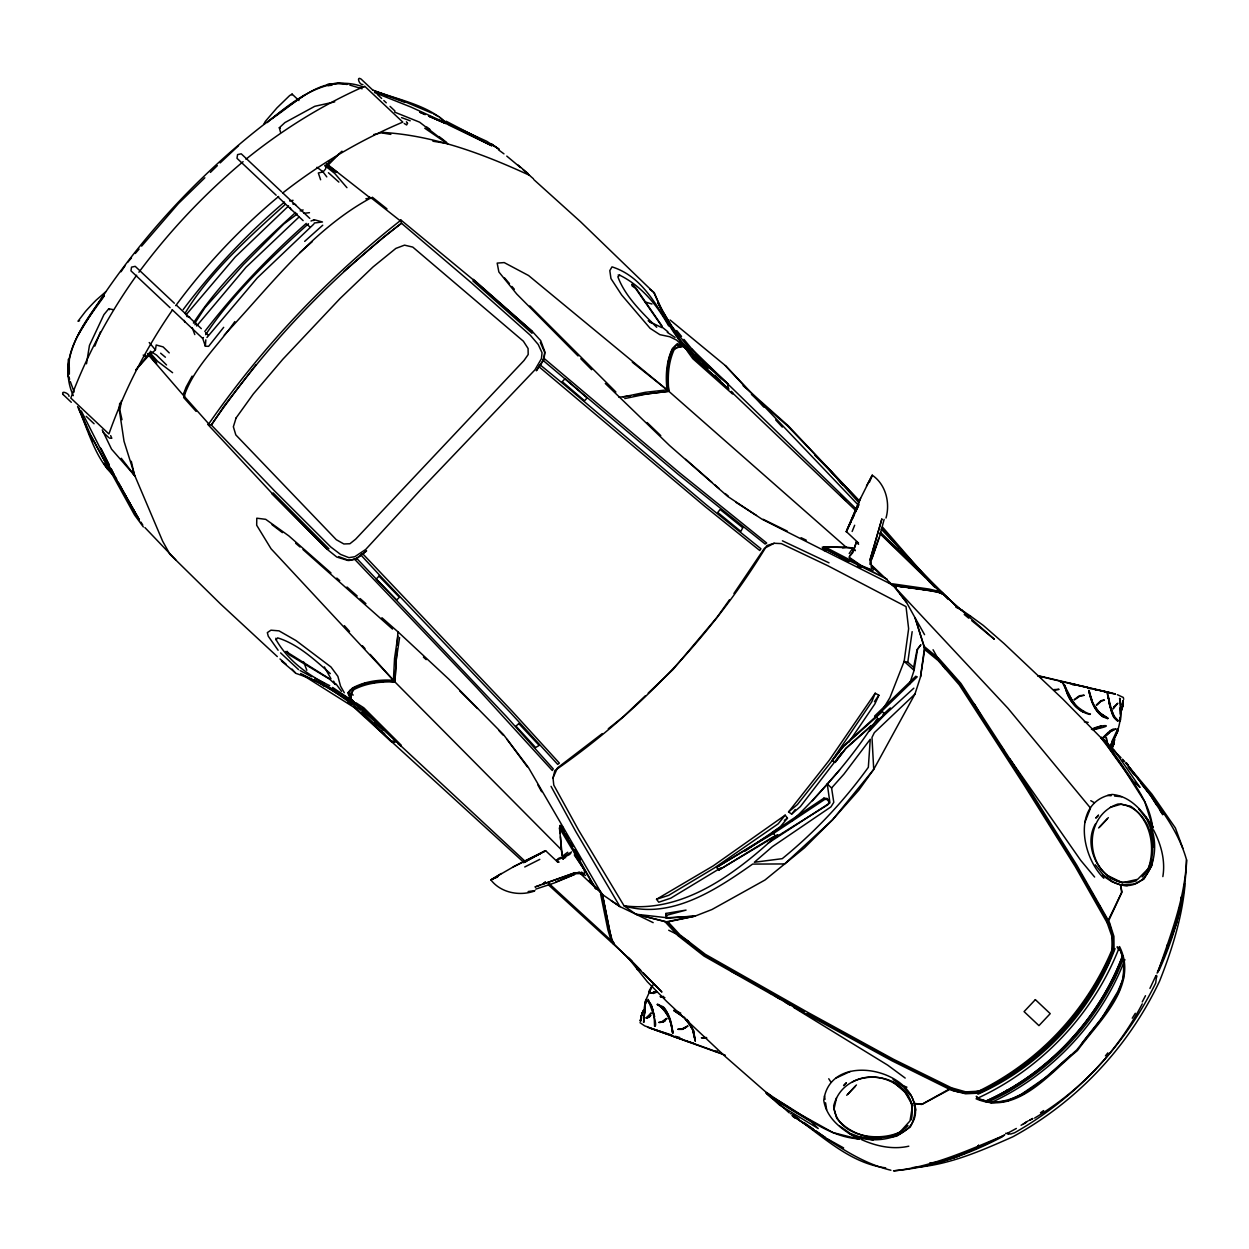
<?xml version="1.0" encoding="UTF-8"?>
<svg xmlns="http://www.w3.org/2000/svg" width="1249" height="1249" viewBox="0 0 1249 1249"><rect width="100%" height="100%" fill="white"/><g stroke="black" fill="none" stroke-linecap="round" stroke-linejoin="round"><path stroke-width="1.5" d="M910.459 1094.436C932.847 1133.717 875.424 1150.391 848.305 1132.734L859.265 1136.746L859.093 1139.213C843.372 1130.813 826.776 1119.416 823.762 1100.447C830.835 1043.774 938.233 1074.952 910.256 1127.098L896.688 1136.2L891.364 1136.918M351.188 699.955L351.297 693.273L353.935 689.589C366.519 682.969 380.929 681.501 394.934 681.938L561.254 849.617L562.3 855.83L559.458 828.04L560.504 826.416L563.299 827.494L601.394 893.254L578.958 872.239M1123.788 962.105L1123.366 978.467L1117.808 991.565L1100.822 1019.809L1076.732 1049.925L1048.145 1075.826L1020.776 1094.655L1007.365 1101.056L991.003 1102.773L977.015 1098.043L976.296 1096.279L980.012 1099.666L977.015 1098.043M1127.613 764.622L1126.208 762.827C1148.128 793.74 1176.168 822.591 1186.55 859.905C1185.691 898.234 1174.638 935.844 1158.963 970.614M69.304 367.3L69.335 374.2M104.323 295.857C88.289 318.776 66.587 343.99 68.102 373.623M660.518 996.764L663.578 996.421M855.346 550.528L852.458 547.921L846.182 547.249L668.824 391.296C666.779 375.918 665.155 355.2 677.333 343.631L682.984 346.223M68.305 359.384L68.071 375.918L69.46 379.743M68.773 371.125L69.366 359.899M205.82 339.837L205.367 346.238L208.63 346.332L223.68 327.332M652.056 986.304L645.624 1000.496L644.703 1013.095L645.015 1007.147M667.372 383.615L668.652 360.914L672.836 349.033L683.281 345.911L691.712 353.967M354.919 687.45L364.786 683.375L387.19 680.939L394.934 681.938L396.885 649.152M397.12 645.296L397.916 631.791L381.913 617.724M330.985 572.963L288.8 535.868L265.709 519.334L256.779 518.194L256.685 525.236L271.049 548.764L394.934 681.938L396.245 660.081L399.586 637.536M643.891 1022.385L644.281 1008.037L645.233 1001.573L646.342 1000.668M870.147 559.833L881.919 518.819L869.96 559.786M1102.477 875.143C1144.927 909.725 1168.518 849.976 1145.833 817.018L1150.501 827.712L1152.936 827.4C1143.616 812.193 1131.266 796.3 1112.141 794.426C1071.501 801.889 1081.353 856.549 1103.835 878.234M1119.947 717.785L1119.9 720.845M1152.562 859.734L1152.156 865.089L1143.881 879.187L1134.279 884.058L1120.65 884.901L1111.298 881.31M1153.514 847.244L1153.779 843.668L1150.751 828.196L1152.733 828.633C1149.455 795.41 1122.679 771.179 1106.349 743.639L1100.791 737.8L1120.977 757.659M1162.85 876.595C1165.567 860.42 1160.977 844.121 1153.498 829.836M869.96 564.392L870.319 559.646M643.485 1022.26L644.703 1013.111M562.956 831.178L563.299 827.494L528.249 767.229L503.456 734.584L449.078 679.409L397.916 631.791M1112.313 745.809L1113.171 746.075L1114.576 739.611L1113.702 739.392M1102.196 739.236L1110.845 731.492L1115.622 728.87M119.717 403.255L119.139 408.829L124.026 441.272L134.923 475.931L162.651 541.207L169.895 554.213L220.37 603.813L277.309 656.584M646.03 1000.636L645.639 1003.603M184.821 390.921L184.134 396.183L208.911 424.051L208.13 424.754L271.782 493.058L327.176 549.31L336.777 557.038L348.018 560.504L355.762 558.865L366.613 550.887L356.184 559.037L349.127 560.473L338.541 556.57M1122.242 708.526L1123.226 701.142M611.104 900.623L619.972 906.618L635.882 914.221L666.872 922.121L694.99 916.141L711.946 909.522L764.981 880.014L804.45 847.852L832.537 819.812L858.844 790.117L873.722 769.4L914.924 694.132L920.544 676.802L924.463 648.028L915.111 617.912L906.571 602.486L900.076 593.993M544.096 358.12L544.861 352.764L540.333 342.429M1122.18 708.511L1123.226 701.142M909.444 684.421L914.096 670.385L913.644 667.341L907.789 662.173L912.16 631.666M397.838 635.991L394.543 658.488L393.419 680.268L394.934 681.938M920.544 676.802L924.838 648.387L915.111 617.912L924.557 634.664M147.897 353.826L152.581 352.53L155.438 349.876L156.203 345.005L163.119 346.894L169.24 352.889M86.493 363.787L89.46 345.395L103.917 314.654L108.757 308.753L113.44 309.705M852.38 1081.946C874.597 1069.659 904.323 1081.493 912.551 1105.459L910.006 1120.915L899.873 1132.172C876.876 1142.601 836.237 1136.09 833.676 1105.849C845.526 1060.011 921.247 1072.485 911.333 1119.775M121.481 400.617L119.857 410.218L121.98 419.68M644.687 1008.177L645.639 1001.714L646.748 1000.824M885.994 518.023C890.35 502.723 885.76 484.362 872.224 475.182L860.42 498.679L846.213 531.824L860.545 498.32M1113.171 746.075L1114.576 739.611M913.644 667.341L917.031 649.714L920.872 644.765L917.515 649.339L914.096 670.385L904.151 661.361L908.632 628.715L906.025 606.608L827.744 565.688L781.328 543.612L774.161 543.268L766.87 545.563C712.836 634.351 640.3 711.321 554.868 770.539L553.01 777.94L553.775 785.09L578.568 830.117L624.063 905.822L635.882 914.221L653.165 922.652M651.041 993.361L655.944 991.363M326.645 164.15L325.614 168.896L323.132 171.909L318.323 172.971L320.618 179.762M1180.477 904.401L1176.246 923.245L1167.643 947.382L1176.308 923.308L1180.477 904.526M1180.352 904.417L1176.246 923.245L1167.643 947.273L1166.909 945.259M836.502 1097.918L834.067 1108.831L836.674 1118.183C852.848 1138.682 888.96 1146.082 907.945 1125.505M291.907 94.893L292.094 94.097L289.643 95.564L276.903 107.945L265.319 121.387L263.992 123.916L264.772 123.682M361.882 709.651L350.485 699.05L352.983 688.449L364.599 683.562L387.19 680.939M1111.875 741.484L1117.59 729.338L1117.886 731.274L1109.658 746.715C1119.572 732.648 1122.742 714.693 1119.541 698.394M370.906 198.482L326.613 163.744M1186.55 859.905C1184.973 899.015 1170.282 935.751 1157.792 972.362M205.648 334.685C233.313 293.078 271.33 257.278 308.441 223.743M884.12 519.412L879.124 538.194L871.88 558.74L871.661 557.226M193.423 323.085C220.605 281.353 258.871 246.053 295.67 212.424M195 324.802L195.89 321.602L205.086 307.535L243.321 264.694L283.82 223.977L297.309 213.969M1123.007 704.452L1121.368 710.853L1123.007 704.452L1122.117 704.311M871.552 477.399L872.224 475.182M853.52 550.95L856.33 542.175L858.438 542.972L846.338 531.574M979.513 1146.91L978.545 1145.395L979.575 1146.957L978.545 1145.395L979.575 1146.957L999.871 1137.417M1123.476 761.312L1123.444 760.469M94.83 346.114L100.451 331.875M878.687 538.272L871.099 560.848L871.443 568.685M1113.811 741.968L1112.032 747.245L1113.874 741.953M1112.469 747.37L1114.233 742.078M1095.373 824.075C1080.369 850.038 1106.208 891.552 1136.637 880.686M1112.484 747.386L1114.311 742.093M1167.643 947.273L1176.589 922.746L1181.148 902.762L1180.898 897.297M542.94 360.243L543.737 358.135L679.503 472.747L766.667 543.003L765.106 544.018L678.082 474.261L543.315 360.602L543.737 358.135M1117.496 720.938L1113.593 717.191M1124.896 959.607C1101.259 1021.776 1051.517 1074.811 991.128 1102.586M1115.06 948.647C1091.142 1012.424 1040.136 1066.552 977.889 1094.218M1084.803 822.56L1090.502 808.056L1007.959 708.277L893.191 585.375L889.991 583.221M1105.209 969.333C1115.17 953.893 1114.249 936.11 1108.082 919.935L1076.56 864.761L1024.149 780.984L960.918 683.453L938.92 658.566L924.291 646.56L924.682 649.542L938.311 660.721L959.248 684.842L1023.181 783.529L1075.327 866.697L1107.129 922.714L1112.016 936.719L1112.094 949.521C1086.505 1010.909 1038.356 1062.009 978.591 1091.189L965.805 1091.876L951.535 1087.832L893.738 1059.402L807.619 1012.283L705.31 954.314L679.987 934.845L668.028 921.903L665.014 921.7L677.864 935.579L704.014 956.063L805.137 1013.392L891.864 1060.744L948.818 1088.956C979.388 1101.79 1005.492 1078.277 1029.16 1061.509C1065.678 1031.221 1096.841 993.127 1113.967 948.553C1090.283 1011.737 1039.402 1065.725 977.733 1093.109L997.951 1083.148M208.911 424.051L209.254 423.192C262.149 347.128 326.738 278.589 399.524 221.276L401.007 220.074L472.981 279.557L532.402 331.516L540.708 340.649L544.829 351.672L543.643 359.478L536.321 370.781L543.846 359.899M1122.039 957.015C1098.09 1020.339 1047.474 1073.672 985.711 1101.29M1122.586 956.031C1098.542 1019.215 1048.333 1072.875 986.663 1100.681M1123.257 956.328L1114.42 978.498L1094.624 1011.237M849.039 741.953L874.909 703.89L878.874 695.256L875.206 693.226L871.786 701.782L830.944 762.155L797.408 804.559L788.556 811.928L791.632 814.114L800.406 806.557L841.483 753.053M1123.366 958.483C1099.229 1021.104 1049.285 1074.109 988.193 1101.915M852.146 531.465L854.659 525.251M869.32 482.426L871.099 478.273M1114.654 737.269L1117.449 731.18M553.01 777.94L557.491 767.885L602.252 733.6M849.07 525.938L850.881 521.941M851.974 519.662L855.128 512.824M859.078 504.268L856.705 509.405L691.821 348.955M851.646 520.302L853.941 515.415M855.471 512.152L858.516 505.626M851.178 521.379L846.619 530.887L848.477 527.281M1149.939 988.396L1155.512 976.515M1157.105 973.127L1167.831 947.195M1116.575 995.718L1120.056 988.865M866.478 485.955L871.771 476.181M1142.257 1001.917L1145.489 995.703M654.929 1026.35C659.425 1023.805 638.801 979.497 653.149 1010.082M192.112 376.105L186.07 387.19L183.4 394.434L184.805 395.98M651.338 988.053L652.899 985.352M652.509 985.196L649.121 990.785L649.808 992.331L650.557 989.411M1107.426 718.55C1105.974 716.536 1096.965 712.289 1095.638 707.137C1090.502 702.219 1084.975 675.896 1092.329 701.454M849.991 555.508L853.52 550.59M1142.242 1003.884C1117.699 1051.08 1080.291 1090.767 1034.64 1118.074M792.49 820.609C823.872 789.899 853.145 756.457 876.704 719.346M882.809 709.338L889.913 697.691L904.151 661.361L907.789 662.173M1132.25 1018.216L1135.31 1013.298M77.828 335.638C134.065 240.198 212.392 157.093 304.319 95.283M1096.31 704.951L1100.791 700.798L1103.773 699.971M172.409 310.08C145.899 348.362 124.463 390.078 108.913 433.981L70.818 398.072C87.087 354.419 109.569 313.093 136.656 275.233M849.211 553.541L851.943 549.357L853.364 549.732M649.137 992.018L650.292 990.238M121.012 271.751L125.337 265.35M538.897 366.675L540.13 364.849L563.861 384.364L706.247 504.737L760.906 548.748L759.735 550.497L704.826 506.36L539.022 366.784L540.255 364.973M875.206 693.226L829.18 760.376L788.556 811.928M183.213 309.533C212.72 270.284 247.083 233.813 284.522 202.026M874.456 701.657L878.874 695.256M1081.54 1043.914C1100.869 1016.998 1137.48 983.431 1118.823 947.554L1117.043 946.929L1118.511 949.396C1092.969 1013.938 1041.76 1068.285 978.841 1097.621M729.447 599.801L717.113 617.178L673.039 669.511L648.215 693.07M733.928 593.478L764.388 548.342L774.161 543.268M204.805 331.438C234.843 292.344 269.362 256.061 306.27 223.415M234.828 321.602C217.81 346.192 193.845 367.347 184.134 396.183L147.491 353.826M875.752 716.645L843.028 746.434L832.24 760.532L835.113 762.405L845.604 748.494L871.068 725.607M657.146 1004.555C660.862 1005.195 669.058 1015.874 670.541 1022.416C677.192 1053.797 669.854 1006.897 661.783 1006.304M138.92 272.235C169.115 231.487 204.227 194.235 243.102 161.683M175.766 305.646C205.46 265.303 240.136 228.505 278.652 196.468M329.689 685.639C308.175 675.334 288.207 660.908 276.138 639.816L277.606 637.88C297.605 643.922 314.795 659.878 330.314 673.617M776.129 836.986L772.694 832.318L823.918 798.142L827.369 798.533L829.274 802.826L827.744 804.824L776.129 836.986L774.77 836.299M400.57 219.777L401.475 223.243C328.097 279.917 263.758 348.58 211.331 425.019L207.818 424.332M1090.439 713.96C1087.192 714.163 1075.998 706.95 1072.735 701.719C1047.911 651.213 1073.89 712.836 1083.507 711.04M255.904 364.833L224.227 405.894L211.331 425.019L274.796 491.138L330.782 547L340.493 554.369L348.924 557.663L354.841 556.695L365.707 549.451L419.711 490.748L534.837 369.969L541.426 358.697L542.035 352.733L538.241 344.505L530.31 335.247L471.232 282.68L401.475 223.243L383.271 237.388L344.037 271.314M149.989 352.359L135.876 369.907L150.879 353.186L150.005 352.608M563.174 859.109L564.938 856.174L569.716 852.911M835.113 762.405L846.088 748.354L884.651 714.256L882.434 711.571L843.699 746.34L832.24 760.532M791.632 814.114L795.223 809.555M313.686 220.589L314.326 219.762L322.476 221.979L314.248 223.009M1074.093 699.705L1079.401 695.74L1083.726 695.24M341.976 151.191L325.302 166.336L326.176 167.163L339.275 153.58M745.107 851.115L780.297 826.76L787.463 818.157L785.168 815.16L778.189 823.825L714.334 867.977L668.652 895.361L656.521 899.28L658.738 902.215L670.76 898.187L721.11 867.727M667.075 1018.606L662.298 1022.119L659.316 1022.588M1105.443 1055.873L1107.863 1052.86M650.791 1015.296L649.121 1017.326L646.092 1017.904L651.26 1012.923L648.34 1017.108L646.092 1017.904M1096.981 705.092L1100.978 701.345L1104.444 700.064M196.624 325.989L246.037 267.239L298.948 217.076M206.959 337.495L257.31 277.871L313.842 224.071M104.167 295.467C83.137 322.929 56.751 359.899 73.301 395.621M127.679 262.274L131.488 257.872M135.298 253.469L139.092 249.066M141.637 246.115L178.42 203.525L204.836 177.811M812.365 800.812L839.562 770.055M224.274 335.029C269.69 286.692 311.844 229.754 371.078 197.81L400.367 220.886M831.584 787.994L843.918 774.146L870.256 739.252L868.336 767.292C843.856 801.296 814.723 832.224 782.233 858.672L754.349 862.263L772.319 846.713L830.928 806.885L833.786 802.326L831.584 787.994L827.244 783.888L829.945 802.857L767.932 843.294M1142.164 876.97C1163.615 855.175 1150.688 805.543 1118.12 803.997C1081.244 816.003 1084.788 874.066 1122.414 882.762L1137.698 879.296L1148.331 868.508C1155.825 846.713 1150.501 819.703 1130.626 806.245L1121.134 804.2L1110.377 807.276M869.585 730.993L890.615 708.199M966.304 614.992L970.489 616.085L983.26 625.39L1004.024 643.516L1062.571 698.816L1100.775 737.55L1119.963 762.764L1144.755 801.733L1152.936 827.4M843.59 1085.6L846.104 1082.93M1095.982 817.752L1098.495 815.097M843.965 1085.459L846.4 1082.867M1095.935 818.064L1098.371 815.472M846.713 1095.295L856.455 1084.959M1098.62 827.962L1108.363 817.627M847.899 1094.155L855.284 1086.318M1099.916 826.729L1107.301 818.891M650.62 1015.187L646.873 1018.107M673.742 1010.535L684.171 1017.482L689.339 1024.274L692.898 1030.456L695.287 1040.885L692.742 1030.409M1119.572 720.845L1120.603 719.799L1120.821 713.085L1119.978 698.472M678.16 1029.379L682.407 1029.363L687.965 1026.116M1102.617 737.816L1108.472 732.164M210.41 172.409L217.357 165.633M220.152 162.932L238.512 145.711M915.907 676.162L874.597 716.083L876.205 716.536L917.234 676.786M288.581 205.913L235.187 257.029L186.07 314.842L185.102 313.218C209.879 271.939 249.519 236.779 285.272 204.399M666.435 1018.388L662.157 1021.573L658.676 1022.416M267.192 122.621C293.14 100.607 327.956 72.942 363.927 87.211M645.468 695.677L623.407 716.614L608.294 728.745M914.924 694.132L874.347 732.632L871.989 737.425L873.722 769.4L832.537 819.812L784.653 863.933L752.616 864.089C715.942 889.881 670.854 919.92 624.063 905.822C683.968 913.284 736.098 873.02 777.659 834.738M571.308 851.834C570.075 858.375 554.197 855.581 557.71 862.091L545.61 850.694L513.261 866.837M280.557 132.378L279.323 127.757L284.928 122.574L314.764 106.306L334.748 101.856M1074.562 699.783L1079.667 696.302L1084.194 695.287M877.344 719.736L878.937 720.064L913.846 688.168M882.981 714.615L890.022 708.199M1003.993 1092.734L1006.866 1090.127M1071.002 1055.093C1047.833 1074.312 1024.274 1102.18 991.847 1102.133M203.462 337.542L202.681 338.245L205.367 346.238M562.846 859L565.391 856.72L565.61 857.751M304.678 241.369L322.757 225.21M299.619 252.829L312.406 241.51M1108.971 732.663L1101.837 739.127L1110.861 730.571L1116.044 728.979M668.652 325.942C657.099 305.068 641.502 286.005 619.738 275.202L617.88 276.794C625.109 296.403 642.048 312.593 656.693 327.269M245.959 159.232C282.165 129.943 322.07 105.057 364.692 86.228L402.787 122.121C359.884 140.247 319.51 164.119 282.867 192.861M575.243 872.786L542.269 884.417L545.267 881.95M1109.565 731.18L1113.327 728.979M360.914 555.04L362.772 553.822L360.914 555.04L381.788 577.569L510.388 712.57L557.694 764.388L559.365 763.108L511.934 711.04L362.647 553.697M534.431 891.083C519.428 896.345 500.818 892.848 490.857 879.874L513.62 866.712L544.939 851.022L543.861 851.662M567.717 852.255L563.689 855.237L564.158 856.627M871.271 564.891L892.145 584.719L824.231 550.606L822.997 547.889L824.543 546.734L852.458 547.921L855.222 550.559M687.528 1025.991L682.219 1028.801L677.707 1029.285M271.642 118.858C293.983 104.213 318.573 77.969 347.862 84.323M491.825 879.358L501.271 873.504M1040.479 1112.812L1043.633 1110.58M785.168 815.16L713.226 865.869L656.521 899.28M784.325 820.359L787.463 818.157M1039.168 1070.096L1007.646 1091.798L986.054 1101.93M662.938 1022.291L665.452 1020.574M542.269 884.417L545.36 882.309M774.115 833.067L824.824 799.344L828.071 799.672M1041.213 677.692L1043.571 676.958M656.771 991.659L650.635 993.205M773.474 832.521L716.583 867.368L718.737 870.116L777.612 834.894M773.662 836.565L718.737 870.116M774.255 832.896L716.583 867.368M105.619 291.876L96.157 300.135A29.945 3.45 -46.7 0 0 85.494 311.454L78 321.227L79.577 320.712M353.28 688.137L349.97 690.135L347.862 693.257L350.782 698.737L355.465 703.749M1025.164 1122.695L1028.177 1120.899M1019.996 1095.841L1024.976 1092.922M1023.353 1123.975L1026.475 1122.148M1029.582 1120.322L1032.704 1118.511M1021.073 1125.271L1026.022 1122.398M1029.317 1120.478L1032.611 1118.558M662.813 1021.744L665.139 1020.417M1001.526 1136.528L1004.821 1134.732M1008.115 1132.937L1016.343 1128.456M1002.432 1136.731C968.646 1154.435 931.754 1167.706 893.55 1170.828C932.503 1166.941 968.303 1150.095 1004.102 1135.45M523.612 862.669L534.681 856.658M545.61 850.694L524.096 862.356M1091.454 729.4C1100.666 724.123 1118.901 724.592 1092.891 729.681M536.274 855.799L541.457 853.083M524.721 866.978L539.802 859.374M1119.463 721.407L1120.337 720.954M1091.813 729.416L1100.978 726.059M494.401 878.39L497.149 877.001M1093.203 729.759L1100.712 727.215M493.886 878.562L497.929 876.548M717.332 1051.018L714.974 1051.471M1110.439 731.383L1113.062 730.134M836.096 1078.028L850.226 1071.47M354.419 559.037L356.839 558.475L354.419 559.037L476.884 687.762L552.292 770.492L553.229 768.869L506.407 716.536L356.465 558.116M667.169 917.765L635.882 914.221L666.498 921.778L694.99 916.141L667.169 917.765L665.873 913.456L686.06 910.099L667.153 915.142M555.914 881.903L576.304 873.676L584.142 873.551L581.347 872.114M556.789 860.03L565.391 856.72M653.274 993.501L656.209 992.377M645.624 1000.496L646.498 1000.152M311.001 221.026L314.326 219.762M682.657 1028.895L685.639 1027.786M490.857 879.874L493.043 879.077M575.164 872.598L534.994 886.962L540.442 885.057M791.398 1113.718L790.539 1113.733M653.664 992.424L656.334 991.487M300.15 210.925L303.132 209.926M535.712 889.132L554.166 883.027L574.243 874.581L572.713 874.456M935.751 1162.663L956.156 1156.793L979.747 1146.769L955.688 1157.167L936.001 1162.897L930.536 1162.975M956.219 1156.839L935.876 1162.663L930.474 1162.803M373.685 134.564L381.273 132.816L390.843 134.377M624.781 398.572L647.091 393.903L668.824 391.296C667.559 377.339 668.168 362.866 674.023 349.923L677.551 347.05L684.218 346.551M623.142 396.917L645.39 392.295L667.06 389.875L668.824 391.296L634.289 395.418M289.643 200.995L293.047 200.308M365.848 198.794L371.078 197.81L369.282 197.186M1053.844 690.197L1059.058 689.339L1053.547 689.635M827.9 550.044L824.231 550.606L761.984 519.194L727.808 496.493L669.511 445.487L605.312 383.474M842.529 547.811L846.182 547.249L822.232 547.171L848.805 561.41M528.155 891.552L534.915 890.584M575.055 872.973L579.77 872.317M880.717 1138.37L875.393 1139.088L859.765 1136.98L860.311 1138.932C826.963 1137.62 801.187 1112.328 772.725 1097.668L766.558 1092.453L789.227 1112.859M908.804 1146.192C892.816 1149.845 876.267 1146.239 861.56 1139.619M618.958 397.244L630.464 395.871M328.05 85.4L331.766 84.979M303.788 213.314L309.471 212.689M327.457 84.37L337.901 83.261L347.128 84.464M328.05 85.635L331.734 85.26M694.99 916.141L666.139 918.234L665.873 913.456M1005.632 1133.327L1010.675 1134.03L1014.625 1132.749C1075.514 1098.183 1124.818 1045.866 1155.715 983.025L1156.652 975.344M706.715 1038.122L701.36 1037.794L706.497 1037.529M856.33 542.175L852.724 552.698L848.992 557.163L861.123 565.5L870.678 569.497M930.037 1162.803L935.751 1162.538L956.156 1156.793L979.638 1146.785L977.592 1146.16M885.666 1167.846C849.289 1163.303 821.436 1134.904 792.194 1115.123M912.629 1167.596C947.835 1165.567 980.965 1150.922 1012.845 1136.793C1076.997 1101.68 1128.393 1047.13 1159.634 981.011C1171.64 950.723 1181.554 919.389 1184.833 886.852L1184.645 882.996M914.58 1103.57L922.496 1104.132L950.598 1088.956L965.711 1092.859L978.623 1092.172C1038.965 1062.946 1087.473 1011.471 1113.062 949.49L1112.984 936.578L1108.206 921.715L1075.982 865.76L1024.726 783.872M381.772 132.363C433.341 135.204 483.02 153.877 529.482 175.282M1107.644 795.426L1111.11 795.738M1114.576 796.066L1121.524 796.721M1127.285 885.682L1120.587 885.073L1121.961 891.833L1107.129 922.714L1109.44 922.402L1113.905 936.36L1114.046 949.474C1088.472 1011.987 1039.543 1063.898 978.654 1093.156L965.555 1093.781L951.363 1090.158L951.535 1087.832L921.59 1104.459L914.768 1103.491L915.751 1110.142M1060.51 682.251L1063.242 682.516M292.766 203.915L295.107 204.399A3.7 3.31 -46.7 0 1 295.701 204.664M186.71 316.45L189.067 316.934A3.7 3.31 -46.7 0 1 189.661 317.199M888.382 582.143L893.082 585.734L914.049 587.998M883.792 714.163L884.651 714.256M906.571 602.486L893.191 585.375L929.849 590.277M618.146 274.999L619.738 275.202M1072.485 684.702L1076.232 685.17M893.191 585.375L925.634 589.778M1084.351 721.813L1088.191 722.39M859.765 1136.98L873.145 1140.009M1108.316 698.909C1104.694 678.457 1111.313 716.536 1116.2 718.768M1087.614 688.137L1091.189 688.699M1094.967 689.589L1097.512 690.01M432.935 141.215L446.33 143.385M919.233 588.841L938.046 591.932L943.214 594.415M1119.791 707.98L1120.181 714.085M614.102 943.666L611.307 938.655L602.455 894.143L599.551 890.787M396.339 741.797L390.921 740.86L363.896 713.476L361.898 708.277L396.339 741.797L361.898 708.277M1067.739 682.969L1075.358 684.468M1077.949 685.373L1087.364 687.309M981.698 1100.01L986.772 1101.072M631.932 285.74L635.569 288.457L661.486 325.724M1093.609 689.089L1107.02 691.962M693.617 1043.29L685.077 1040.698M1100.525 690.65L1111.61 693.039M660.175 996.64L664.89 997.686M938.624 592.26L942.121 593.041L994.345 639.269L971.753 620.675M1037.872 675.615L1115.185 693.866M1037.841 675.896L1115.263 694.194M1117.355 694.694L1123.335 697.473L1123.694 699.346M1108.097 718.144L1099.729 712.992L1095.342 707.075M394.231 742.265L390.953 741.469L363.443 714.6L361.945 711.524L364.677 713.788M859.093 1139.213L832.989 1132.578L792.631 1110.127L766.324 1092.469L725.372 1056.623L666.716 1001.464L647.388 981.823L627.31 956.734M890.896 1170.235C854.207 1161.367 824.481 1135.981 793.068 1116.356L795.941 1118.23L793.068 1116.356M548.545 883.09L613.899 942.995M647.95 1000.683L651.338 1004.742L654.57 1016.639L651.244 1005.632L647.7 1001.167M675.319 1036.28L679.799 1037.513M671.993 1035.078L650.979 1028.427M612.9 942.542L611.604 942.152L607.935 930.005L600.55 893.894L602.861 897.266L609.824 931.785L613.118 943.698L614.414 944.088M349.782 85.057L362.132 88.788M374.497 92.52L410.827 107.008L449.64 124.666L491.919 145.821L448.157 124.728M645.202 301.946L651.962 304.022M976.062 1098.792C1016.514 1116.06 1049.691 1073.266 1077.419 1050.581C1098.417 1021.573 1139.166 985.898 1119.541 946.555M693.148 356.761L698.472 358.447L727.402 383.802L728.667 389.157L693.148 356.761L728.667 389.157M673.773 1036.639L682.672 1039.543M373.326 90.24C397.416 99.717 425.8 104.276 445.471 122.027M1090.065 714.459C1076.466 711.649 1067.146 698.597 1064.897 685.482M858.438 542.972L856.08 542.175L858.594 544.314M655.303 1029.988L667.934 1034.234M385.863 95.377L386.847 95.72M872.551 570.918L860.077 565.469L849.632 558.303M559.458 828.04L595.617 888.648L598.583 889.663L588.825 880.561M722.047 1053.719L644.64 1025.851L640.003 1022.681M647.606 1027.24L725.263 1055.202M394.668 112.145L419.617 122.183L447.767 143.947L424.754 128.225M401.553 117.609L410.203 120.81M404.941 102.402L374.919 91.208L402.053 100.529L431.639 113.019M903.776 1086.005L906.93 1087.176M1107.801 718.643C1095.966 715.49 1091.017 701.985 1088.972 691.165M373.17 90.459L360.992 78.984C356.152 75.767 359.306 85.322 362.913 84.557M145.415 355.075L146.164 357.433L143.182 355.091M419.883 112.269L425.082 114.518M428.548 116.016L444.129 122.745L428.672 116.032M420.086 112.316L425.238 114.549M429 116.266L446.424 123.901M175.812 559.927L144.9 527.546M674.148 1010.113L680.767 1013.142M782.42 540.817L829.008 562.831M69.038 396.401C69.772 393.654 60.342 389.766 63.121 394.512M649.574 321.758L661.845 327.613M787.26 531.106L763.17 519.287M801.077 537.71L806.261 540.177M311.75 676.802L300.166 670.557M1108.815 876.111L1122.414 882.762M668.715 930.24L679.081 935.298L704.67 955.126L804.013 1011.518M822.997 547.889L887.196 579.239L824.543 546.734M1118.511 949.396L1120.634 950.442L1122.445 957.109M925.103 1076.419L908.132 1067.676M933.596 1080.588L950.598 1088.956L892.832 1060.104L808.041 1013.798M955.828 607.155L962.433 610.511M300.634 673.508L329.705 688.402L360.945 710.291M730.665 970.973L739.33 975.407M822.576 548.327L826.042 550.106M839.89 557.226L843.356 559.006M657.474 1004.102C668.652 1008.692 672.056 1021.979 672.368 1032.658M315.076 678.426L324.646 683.344M348.143 692.399L353.248 695.053M446.112 121.215L478.461 138.014L445.784 122.574L486.704 141.262L499.194 149.349L491.122 143.776L498.07 148.522M857.407 565.906L860.858 567.717M582.253 873.676L585.547 875.471M777.456 996.827L792.693 1005.18M821.499 1020.948L824.886 1022.806M874.003 1049.722L892.645 1059.933L807.338 1013.361M1090.783 800.687L1094.124 802.561M893.082 585.734L896.189 587.467M827.166 1138.745L843.653 1147.94M433.387 113.753L438.056 116.376M1117.917 721.032C1110.127 715.677 1109.955 704.108 1108.191 695.677M674.007 1010.628L684.39 1017.56L689.51 1024.321M738.565 974.454L704.67 955.251L678.894 935.251L666.498 921.778M757.206 985.024L801.265 1009.988M756.457 515.447L735.755 502.207M690.525 352.983L687.293 351.11L692.789 358.666L732.476 393.935L733.069 393.31L731.258 391.359M796.862 1118.261L795.551 1117.512L796.737 1118.401M279.323 127.757L280.307 128.335M534.026 179.794L580.473 221.666L654.507 293.218C663.843 316.106 675.959 338.26 693.46 355.965M314.732 680.112L356.355 704.951M329.049 678.504L285.912 651.416L289.581 654.976L329.611 679.159L335.481 684.561L333.608 681.158M324.74 165.336L336.324 172.44M758.877 986.086L763.826 989.13M768.791 992.174L772.085 994.204M775.395 996.218L780.344 999.262M785.309 1002.307L790.258 1005.351M793.568 1007.381L887.711 1065.163L905.182 1078.059M150.333 351.219L156.578 355.106L166.539 364.973M132.628 472.981L134.923 475.931L111.52 449.125L102.246 429.89M302.555 674.96L354.045 707.402L523.924 862.481M678.894 935.251L688.683 941.481M961.496 610.23L962.308 610.761M667.294 332.343L675.069 337.449M657.489 1004.696C667.544 1010.035 671.416 1022.135 672.649 1032.736M332.624 687.45L352.124 700.595M798.611 1119.682L825.48 1137.808M1083.242 712.18C1073.562 706.559 1066.818 696.52 1065.069 685.482M319.869 683.187L324.553 686.372M347.956 702.297L351.078 704.42M792.194 1115.779L794.942 1117.652M955.547 605.812L970.489 616.085M648.153 320.743L651.353 322.96M1111.829 880.873L1103.257 874.94L1095.311 864.823M893.035 1079.464L903.605 1086.802L910.037 1094.998M839.781 1126.114L849.351 1132.765M172.596 372.702L157.608 361.32L150.957 353.857M792.943 1114.795L799.173 1119.151M803.841 1122.414L813.177 1128.955M816.284 1131.126L825.62 1137.652M109.288 438.071L111.817 438.29L110.661 435.62M281.54 661.096L296.185 673.476C319.026 681.267 341.367 691.634 359.774 707.496M498.523 149.864L503.972 153.861M326.317 164.228L336.855 171.987M649.933 289.378L653.633 292.141L662.392 311.126L680.549 340.477L693.164 354.794M316.981 167.288L323.132 171.909M1007.287 1133.218L1008.536 1134.154M272.048 524.721L282.43 532.636M426.83 127.039L429.89 129.412M439.07 136.563L446.705 142.511M357.152 705.107L359.712 707.106M326.863 167.21L334.701 173.408L346.941 187.678M372.343 197.217L386.956 208.848M632.322 362.21L667.06 389.875C665.374 375.918 666.357 361.273 672.446 348.424L675.974 345.442L682.516 344.943L692.352 354.7M506.766 156.094L520.505 167.538M662.032 327.051L667.903 331.781M924.463 648.028L938.655 659.613L960.138 684.14L981.324 716.848M725.247 493.589L728.245 496.056M670.088 319.994L725.388 365.598L858.313 505.096M964.228 614.477L968.756 618.193M668.824 391.296L528.546 275.514L504.206 262.587L497.18 263.102L498.851 271.939L516.711 293.999L578.053 355.949M397.682 743.405L400.757 745.95L401.351 745.325L363.787 707.793L355.918 702.75L360.071 708.324M685.623 348.409L688.261 350.594M1103.148 716.895C1095.014 710.9 1090.83 700.908 1089.269 691.212M298.527 669.605L280.603 652.884M160.621 353.202L165.399 357.23M517.913 164.962L527.968 173.486M295.67 543.284L300.041 547.015M302.945 549.513L392.514 629.074M338.869 182.104L328.425 172.737M523.222 169.88L533.51 178.841M892.863 1081.665L905.119 1092.266L912.551 1105.459M349.423 698.41L361.96 709.37M280.01 658.957L286.302 664.39M711.914 482.301L685.717 459.32M714.85 484.846L719.237 488.671M751.414 394.325L787.588 425.987L859.437 500.927M336.808 578.068L339.728 580.629M346.988 587.03L357.183 595.976M360.087 598.536L365.91 603.657M473.402 279.37L532.402 331.516M354.091 706.778L375.933 726.059M381.757 731.196L384.661 733.772M472.903 280.916L532.027 333.311M743.108 385.676L787.994 425.55L857.922 499.631M359.806 707.605L349.486 698.347L349.595 691.79L352.359 688.09C364.817 681.251 379.384 679.409 393.419 680.268L370.188 654.398M350.485 699.05L359.072 706.715M1118.136 720.501L1113.983 716.364L1110.423 707.371M358.104 705.997L360.93 708.558M728.011 383.786L699.565 357.917L696.396 356.605L698.191 359.493M423.411 657.115L426.19 659.644M548.405 884.823L631.916 961.059M112.894 474.948C94.424 456.853 88.195 429.531 77.594 406.596M364.739 712.289L383.256 729.51M394.653 740.095L525.735 861.904M580.442 872.754L583.236 875.346M459.663 690.853L477.493 708.48M374.747 722.344L383.162 730.243M814.676 455.073L835.035 475.9M377.401 94.456L381.632 98.437M383.818 100.498L386.284 102.824M390.047 106.368L394.934 110.974M406.409 121.793L407.486 123.183M404.223 123.479L406.643 124.962L407.549 123.292M292.094 94.097L298.917 100.545M281.462 191.69L241.244 153.814L237.575 154.595L236.998 158.311L276.138 195.203M282.368 192.565L309.783 218.388M277.793 196.749L303.117 220.62M307.348 224.601L310.158 227.256M174.345 303.226L135.204 266.334L131.535 267.13L130.958 270.846L170.098 307.722M176.328 305.084L201.323 328.643M205.539 332.624L208.364 335.278M172.081 309.596L202.541 338.307M560.177 825.261L563.892 831.007M572.542 846.4L559.755 825.714L560.223 833.067M71.302 402.287L63.121 394.512M86.197 416.323L94.081 423.754M103.043 432.201L108.476 437.322M702.391 363.459L707.964 368.736M714.943 375.34L720.532 380.633M660.768 435.636L647.076 422.505M698.753 360.68L707.184 368.736M714.225 375.449L719.846 380.82M731.102 391.577L856.314 511.106M880.233 533.947L942.527 594.259M871.802 566.343L880.092 574.243M840.608 495.353L846.229 500.74M879.999 533.073L957.374 607.17L880.545 532.371M929.178 581.456L934.798 586.874M929.272 581.566L934.861 586.952M439.617 117.25L444.66 122.09M690.65 353.092L693.382 355.762M615.898 391.999L529.841 305.943M683.281 345.911L691.431 354.029M273.125 492.902L328.94 548.826M612.65 942.667L661.908 992.049L643.391 973.002M271.611 493.496L327.176 549.31M633.727 286.115L631.885 284.272L635.663 287.723L662.173 326.254M580.785 358.697L591.683 369.72M691.852 354.294L676.615 340.103L669.776 336.746L659.847 334.654L650.105 328.331L621.674 294.998L610.964 278.589L609.809 270.596L612.01 266.864C652.478 279.838 662.844 325.443 690.041 352.999M628.84 958.03L640.753 970.27M559.052 862.169L556.789 859.796L557.71 862.091M881.138 529.045L937.531 588.217M944.244 595.258L948.272 599.489M725.388 365.598L746.574 388.486M751.882 394.216L763.795 407.08M775.723 419.961L782.342 427.111M499.085 730.774L503.035 735.052M506.985 739.314L527.312 766.824M825.948 465.955L858.313 502.051M881.622 528.03L916.563 566.999M921.746 572.776L925.634 577.1M928.226 579.989L933.393 585.765M183.619 397.494L196.093 411.389M344.381 625.671L349.548 631.416M362.444 645.78L365.02 648.653M837.611 478.804L842.778 484.581M894.362 542.472L899.514 548.264M903.386 552.604L908.554 558.397M911.13 561.301L916.282 567.077M689.713 352.202L691.868 354.638M826.011 465.768L834.925 475.978M837.47 478.882L842.575 484.721M958.764 682.719L938.717 659.784L933.05 649.745M1122.492 759.205L1124.834 761.89M882.497 527.047L934.627 587.092M504.596 277.949L509.467 283.601M511.903 286.427L514.323 289.253M1155.747 975.672L1156.761 976.874M292.079 669.121L295.123 672.711M149.209 342.523L155.438 349.876M1126.145 763.498L1151.89 794.161L1175.371 827.962L1182.897 848.383M1094.624 877.032L1080.713 860.358L1009.676 758.674M147.96 353.498L156.328 363.568M143.354 526.953L134.549 514.963L90.912 435.76M676.693 330.548L681.532 336.434M683.952 339.385L699.69 358.541M696.286 357.167L671.416 325.802L657.739 302.617L662.392 311.126M1128.19 767.276L1134.076 774.708M1141.149 783.638L1150.579 795.551L1162.835 814.567M1138.729 808.884L1145.926 818.048M134.923 475.931L121.231 458.274M876.205 716.536L878.937 720.064M1129.861 768.182L1150.704 795.426L1156.683 805.09M325.552 166.32L326.176 167.163M599.754 891.208L602.096 894.284L619.972 906.618L575.789 831.537L551.043 786.339M322.539 171.285L326.785 176.89M823.918 798.142L824.824 799.344M686.934 1019.387L693.46 1030.675L695.115 1040.854M335.997 683.906L341.555 691.353M1126.208 762.827L1128.253 765.59M1117.59 729.338L1118.167 730.134M938.655 659.613L945.446 669.011M574.571 854.55L584.454 869.694M688.074 1020.761L693.632 1030.706L695.287 1040.885M574.353 855.05L583.892 869.273L584.922 872.739M828.509 801.749L829.274 802.826M278.105 650.245L268.254 636.194L267.348 632.619L270.955 630.183L278.995 630.854L296.013 640.581L330.969 666.982L337.87 676.333L340.54 686.123L344.287 692.742M1000.792 745.965L1004.134 750.727M150.083 353.451L156.75 363.006M329.689 161.543L330.142 162.214L327.738 161.605M962.136 687.325L1026.272 786.386M108.757 308.753L109.412 309.705M987.678 726.653L990.863 731.555M992.971 734.818L1023.696 782.233M140.903 522.098L142.745 524.955M1159.728 809.867L1162.772 814.629M103.917 463.379L107.773 469.39M828.758 1078.746L830.819 1081.977M1028.302 789.587L1053.594 830.335M1005.96 754.334L1015.203 769.056M1028.552 790.32L1031.627 795.238M1040.87 809.961L1042.931 813.224M1047.037 819.781L1049.082 823.044M1064.491 847.587L1075.779 865.588M1085.475 882.216L1092.297 893.722M871.459 566.781L873.441 569.966M1055.608 833.661L1057.622 836.971M574.54 849.726L580.551 859.702M565.875 834.363L567.858 837.704M570.84 842.732L572.823 846.088M1076.747 867.228L1083.523 878.734M1085.459 882.028L1096.107 900.107M974.423 704.139L982.323 717.551M1094.171 897.016L1096.044 900.31M1097.902 903.605L1108.206 921.715L1121.68 892.77L1120.65 884.901M560.504 826.416L595.617 888.648M648.731 991.862L649.199 992.69M537.929 785.043L541.644 791.741M324.381 666.857L330.954 678.753M114.83 475.791L116.672 479.163M118.514 482.52L137.874 517.867L115.439 478.039L139.404 519.896L115.782 478.945L81.31 410.983M106.727 464.94L90.912 435.651L78.703 408.08L88.133 431.124M100.841 448.516L109.303 465.221M100.794 448.297L109.288 465.143M88.866 432.888L93.05 441.35M635.757 965.742L637.349 969.614M82.762 417.025L83.152 417.993M1113.109 716.161L1108.815 702.203M68.227 375.496L69.569 379.009M303.726 662.017L306.817 670.276M192.205 327.644L194.797 334.607M70.319 381.616L74.144 391.999M943.651 594.711L943.182 593.447L931.098 590.855L896.22 585.953L892.723 583.845L929.209 589.075L941.543 592.026L942.011 593.291M290.299 207.896L290.705 209.083A3.7 3.31 -46.7 0 0 291.001 209.645M184.259 320.415L184.649 321.618A3.7 3.31 -46.7 0 0 184.961 322.18M609.668 932.3L611.167 937.484M287.379 651.369L287.863 653.133M608.419 926.399L602.096 894.284L609.169 930.583M1152.952 838.001L1150.751 828.196M131.301 461.287L134.268 474.542M1107.801 695.615L1108.456 698.94M1109.112 702.266L1109.768 705.591M275.842 638.239L276.138 639.816M824.496 1095.888L825.027 1099.339M825.558 1102.773L826.619 1109.674M560.442 836.736L561.254 849.617M654.195 1016.545L654.57 1026.256M1120.134 717.816L1120.166 719.705M1106.317 737.659L1106.489 742.905L1107.988 744.841L1106.317 737.659M1122.789 701.064L1122.289 704.764L1122.773 701.064M642.408 1012.299L640.191 1021.073L642.47 1012.314M641.502 1017.685L640.612 1021.198L641.518 1017.701M691.275 353.202L699.128 357.87L691.275 353.202M236.108 417.915L233.36 426.768L235.811 434.902L336.324 539.724L343.865 543.971L349.923 543.737L355.606 539.209L524.018 360.493L528.186 354.544L528.077 348.487L523.378 341.211L412.779 247.099L404.52 245.147L395.855 248.41L372.998 266.974L340.071 298.511L282.82 359.259L253.282 394.013L236.108 417.915M642.673 1012.393L641.221 1016.14L643.5 1010.129L642.642 1012.377M1114.124 706.606L1113.109 708.901L1117.824 703.234L1114.124 706.606M742.765 527.718L740.844 531.387L717.738 512.48L720.111 509.467L742.765 527.718M587.124 397.947L584.563 400.773L562.253 381.663L565.048 378.697L587.124 397.947M378.993 576.132L376.199 579.083L396.729 599.988L399.399 597.272L378.993 576.132M1035.359 999.637L1024.071 1011.612L1038.949 1025.632L1050.222 1013.657L1035.359 999.637M518.803 723.593L515.946 726.122L535.634 747.527L539.178 745.403L518.803 723.593M811.475 1121.945L771.632 1097.949L766.027 1093.031L779.626 1105.115L818.236 1128.534L811.475 1121.945M1139.853 787.229L1132.874 780.89L1106.552 742.531L1101.321 737.222L1114.202 750.071L1139.853 787.229M1100.947 908.32L1097.918 903.355L1100.947 908.32M114.377 475.26L110.989 468.562L114.377 475.26"/></g></svg>
